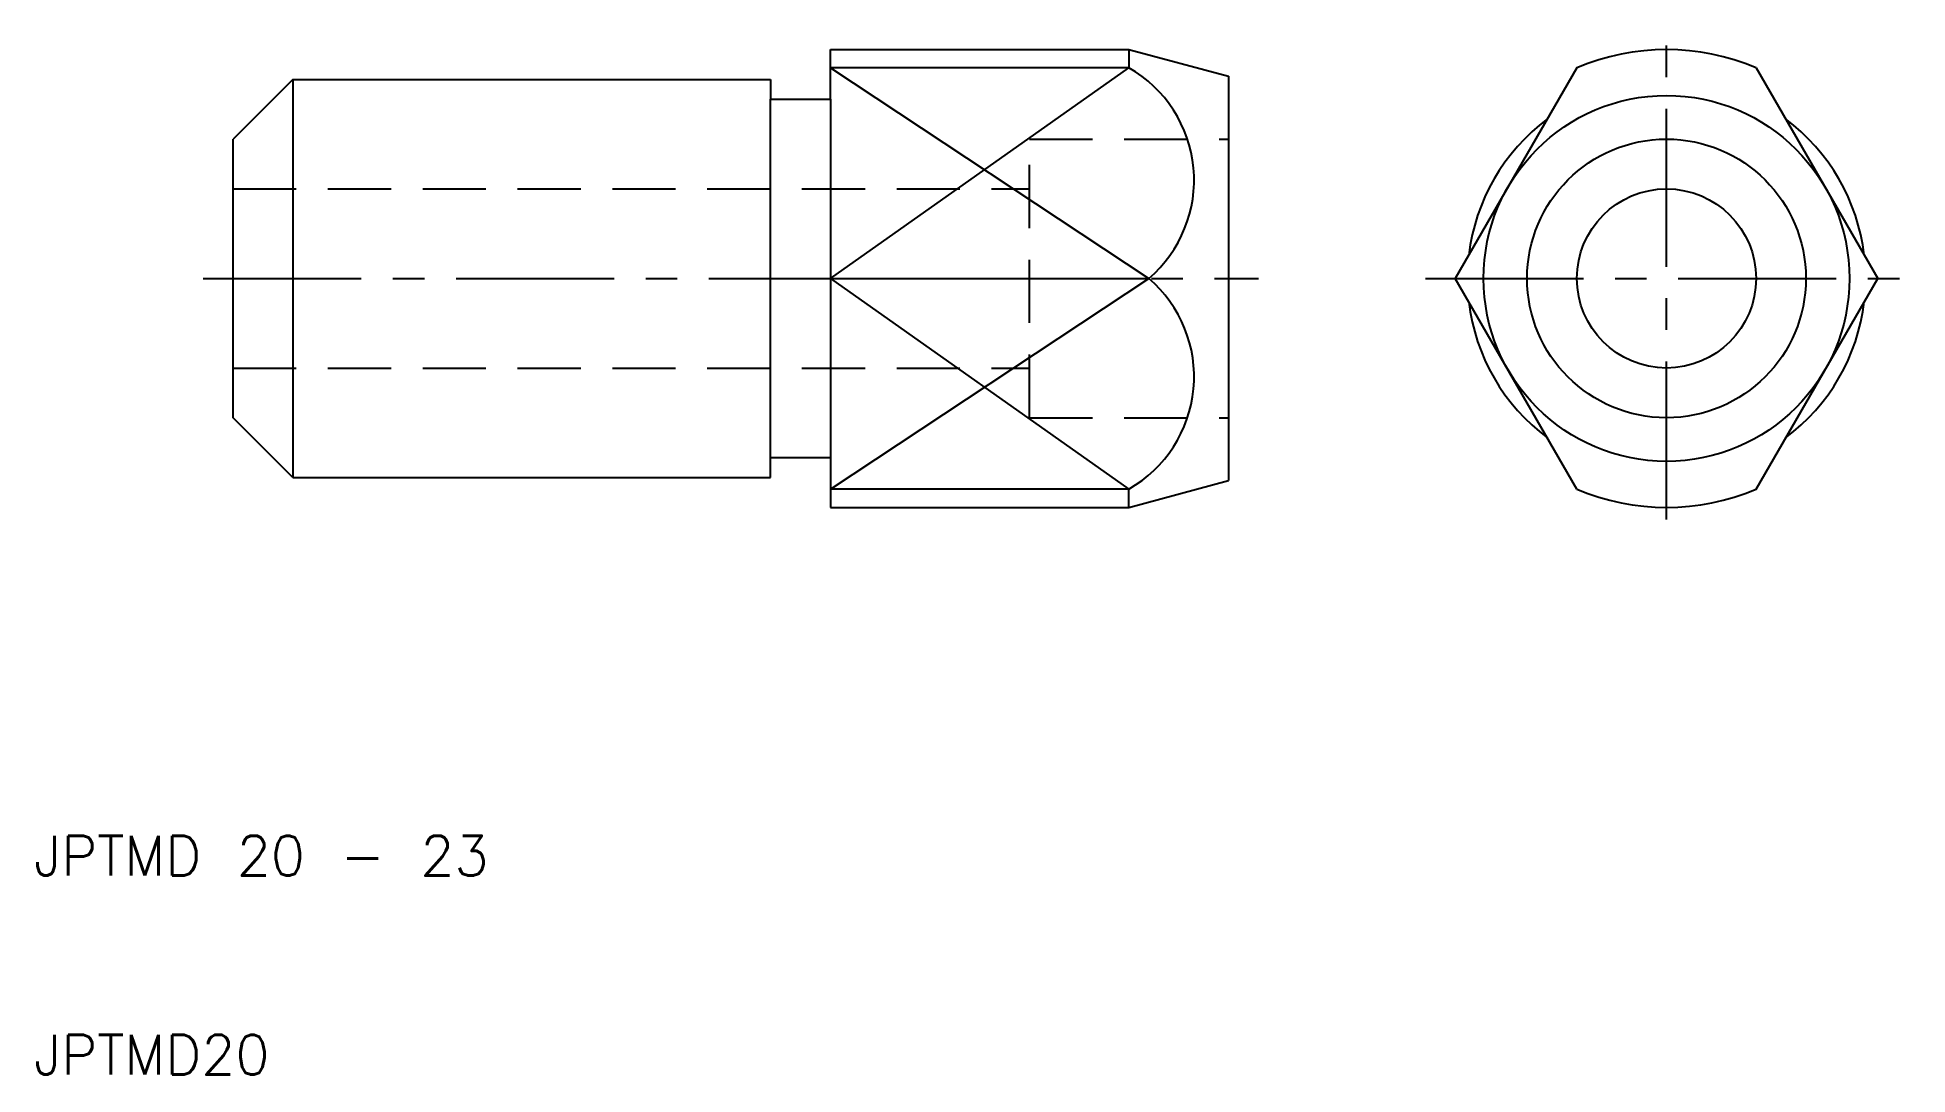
# Model space of a CAD drawing. Extents: x 10.2 to 104.1, y 10 to 62.1.
import ezdxf

# ---------------------------------------------------------------- set-up
doc = ezdxf.new("R2010")
doc.units = 0
doc.header["$LTSCALE"] = 0.25
doc.linetypes.add('CENTER', pattern=[50.8, 31.75, -6.35, 6.35, -6.35])
doc.linetypes.add('DASHED', pattern=[19.05, 12.7, -6.35])
doc.layers.get('0').update_dxf_attribs({"linetype": 'CONTINUOUS'})
doc.layers.add('CENTER', color=1, linetype='CENTER')
doc.styles.get("Standard").update_dxf_attribs({"font": 'txt.shx', "bigfont": 'extfont.shx'})

msp = doc.modelspace()

# ---------------------------------------------------------------- linework, layer by layer
for p, q in [((50, 61.5), (65, 61.5)), ((50, 59), (50, 61.5)), ((65, 61.5), (65, 60.583)), ((65, 61.5), (70, 60.16)), ((65, 60.583), (50, 60.583)), ((70, 60.16), (70, 39.84)), ((87.5, 60.583), (81.39, 50)), ((96.5, 60.583), (102.61, 50)), ((23, 60), (20, 57)), ((23, 60), (23, 40)), ((23, 60), (47, 60)), ((47, 60), (47, 59)), ((47, 41), (47, 59)), ((47, 59), (50, 59)), ((50, 59), (50, 41)), ((20, 43), (20, 57)), ((50, 50), (66, 50)), ((87.5, 39.417), (81.39, 50)), ((96.5, 39.417), (102.61, 50)), ((23, 40), (20, 43)), ((47, 40), (47, 41)), ((47, 41), (50, 41)), ((50, 41), (50, 38.5)), ((23, 40), (47, 40)), ((65, 38.5), (70, 39.84)), ((65, 39.417), (50, 39.417)), ((65, 38.5), (65, 39.417)), ((50, 38.5), (65, 38.5))]:
    msp.add_line(p, q)
at = {"color": 3}
for p, q in [((50, 60.583), (66, 50)), ((50, 50), (65, 60.583)), ((50, 50), (65, 39.417)), ((50, 39.417), (66, 50))]:
    msp.add_line(p, q, dxfattribs=at)
at = {"color": 3, "linetype": 'DASHED'}
for p, q in [((60, 43), (60, 57)), ((60, 57), (70, 57)), ((20, 54.5), (60, 54.5)), ((20, 45.5), (60, 45.5)), ((60, 43), (70, 43))]:
    msp.add_line(p, q, dxfattribs=at)
for radius in [9.189, 7, 4.5]:
    msp.add_circle((92, 50), radius)
for centre, radius, start, end in [((92, 50), 11.5, 66.96432, 113.03568), ((61.766, 54.939), 6.505, 310.60818, 60.18765), ((92, 50), 10, 126.76023, 173.23977), ((92, 50), 10, 6.76023, 53.23977), ((61.766, 45.061), 6.505, 299.81235, 49.39182), ((92, 50), 10, 186.76023, 233.23977), ((92, 50), 10, 306.76023, 353.23977), ((92, 50), 11.5, 246.96432, 293.03568)]:
    msp.add_arc(centre, radius, start, end)
at = {"layer": 'CENTER', "color": 1, "linetype": 'CENTER'}
for p, q in [((92, 37.89), (92, 62.11)), ((18.5, 50), (71.5, 50)), ((79.89, 50), (104.11, 50))]:
    msp.add_line(p, q, dxfattribs=at)

# ---------------------------------------------------------------- texts
for s, p in [('JPTMD 20 - 23', (10, 20)), ('JPTMD20', (10, 10))]:
    msp.add_text(s, height=2).set_placement(p)

doc.saveas('drawing.dxf')
